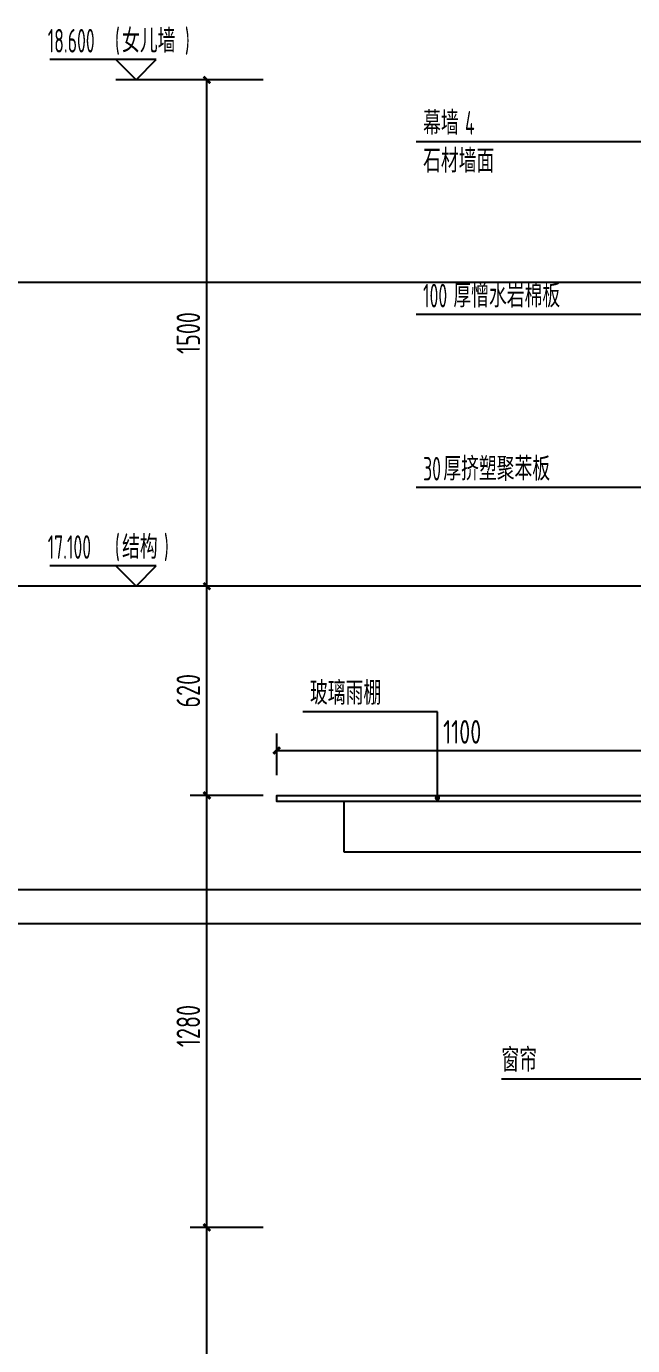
# Model space of a CAD drawing. Extents: x 198753 to 882193, y -399300 to 132460.
# Drawn here: x 409863 to 411660, y -62995 to -59086 of the extents above; entities that cross this region are included whole.
import ezdxf

# ---------------------------------------------------------------- set-up
doc = ezdxf.new("R2010")
doc.units = 0
doc.header["$LTSCALE"] = 1000
doc.header["$MEASUREMENT"] = 0
for name, color, linetype in [('00-图签', 7, 'Continuous'), ('01-标注_尺寸', 124, 'Continuous'), ('01-标注_标高', 200, 'Continuous'), ('01-标注_符号', 200, 'Continuous'), ('02-TEXT_标注', 130, 'Continuous'), ('A-D-玻璃剖线', 130, 'Continuous'), ('A-SUR_看线', 231, 'Continuous'), ('D_铝板', 181, 'Continuous')]:
    doc.layers.add(name, color=color, linetype=linetype)
doc.layers.add('04-不打印_辅助线', color=165, linetype='Continuous', plot=False)
doc.styles.add('_TCH_DIM', font='ROS1', dxfattribs={"width": 0.8, "bigfont": 'JD'})
doc.styles.add('_TCH_DIM_T3', font='ROS1', dxfattribs={"width": 0.8, "bigfont": 'JD'})
doc.dimstyles.new('_TCH_ARCH&&20', dxfattribs={"dimtxt": 70, "dimasz": 20, "dimexe": 50, "dimexo": 60, "dimgap": 20, "dimtad": 1, "dimdec": 0, "dimzin": 0, "dimdsep": 46, "dimtxsty": '_TCH_DIM_T3', "dimblk": 'ARCHTICK', "dimcen": 0.09, "dimclrt": 4, "dimazin": 2, "dimtfac": 1, "dimtdec": 0, "dimtix": 1, "dimtmove": 2, "dimatfit": 3, "dimfxl": 0, "dimtolj": 1, "dimtzin": 0, "dimarcsym": 0})

# ---------------------------------------------------------------- blocks, each defined once
blk = doc.blocks.new('*U48')
at = {"layer": 'A-D-玻璃剖线'}
blk.add_lwpolyline([(0, -18), (-1100, -18), (-1100, 0), (0, 0)], dxfattribs=at)
at = {"layer": 'D_铝板'}
for p, q in [((300, -18), (-900, -18, 0)), ((-900, -168, 0), (-900, -18)), ((300, -168), (-900, -168, 0))]:
    blk.add_line(p, q, dxfattribs=at)
blk = doc.blocks.new('_ArchTick')
at = {"color": 0, "linetype": 'ByBlock', "const_width": 0.4}
blk.add_lwpolyline([(-0.5, -0.5), (0.5, 0.5)], dxfattribs=at)
blk = doc.blocks.new('*D1654')
at = {"layer": '01-标注_尺寸', "color": 0, "lineweight": -2, "transparency": 16777216}
for p, q in [((410564.7, -59244.9), (410348.1, -59244.9)), ((410398.1, -60744.9), (410398.1, -59244.9)), ((410564.7, -60744.9), (410348.1, -60744.9))]:
    blk.add_line(p, q, dxfattribs=at)
at = {"layer": 'Defpoints', "color": 0, "transparency": 16777216}
for p in [(410398.1, -59244.9), (410624.7, -59244.9), (410624.7, -60744.9)]:
    blk.add_point(p, dxfattribs=at)
at = {"layer": '01-标注_尺寸', "color": 0, "lineweight": -2, "transparency": 16777216, "xscale": 20, "yscale": 20, "zscale": 20}
for p, rotation in [((410398.1, -59244.9), 90), ((410398.1, -60744.9), 270)]:
    blk.add_blockref('_ArchTick', p, dxfattribs=dict(at, rotation=rotation))
at = {"layer": '01-标注_尺寸', "color": 4, "transparency": 16777216, "insert": (410343.1, -59994.9), "char_height": 70, "attachment_point": 5, "rotation": 90, "style": '_TCH_DIM_T3'}
blk.add_mtext('\\A1;1500', dxfattribs=at)
blk = doc.blocks.new('*D1655')
at = {"layer": '01-标注_尺寸', "color": 0, "lineweight": -2, "transparency": 16777216}
for p, q in [((410564.7, -60744.9), (410348.1, -60744.9)), ((410398.1, -61364.9), (410398.1, -60744.9)), ((410564.7, -61364.9), (410348.1, -61364.9))]:
    blk.add_line(p, q, dxfattribs=at)
at = {"layer": 'Defpoints', "color": 0, "transparency": 16777216}
for p in [(410398.1, -60744.9), (410624.7, -60744.9), (410624.7, -61364.9)]:
    blk.add_point(p, dxfattribs=at)
at = {"layer": '01-标注_尺寸', "color": 0, "lineweight": -2, "transparency": 16777216, "xscale": 20, "yscale": 20, "zscale": 20}
for p, rotation in [((410398.1, -60744.9), 90), ((410398.1, -61364.9), 270)]:
    blk.add_blockref('_ArchTick', p, dxfattribs=dict(at, rotation=rotation))
at = {"layer": '01-标注_尺寸', "color": 4, "transparency": 16777216, "insert": (410343.1, -61054.9), "char_height": 70, "attachment_point": 5, "rotation": 90, "style": '_TCH_DIM_T3'}
blk.add_mtext('\\A1;620', dxfattribs=at)
blk = doc.blocks.new('*D1656')
at = {"layer": '01-标注_尺寸', "color": 0, "lineweight": -2, "transparency": 16777216}
for p, q in [((410564.7, -61364.9), (410348.1, -61364.9)), ((410398.1, -62644.9), (410398.1, -61364.9)), ((410564.7, -62644.9), (410348.1, -62644.9))]:
    blk.add_line(p, q, dxfattribs=at)
at = {"layer": 'Defpoints', "color": 0, "transparency": 16777216}
for p in [(410398.1, -61364.9), (410624.7, -61364.9), (410624.7, -62644.9)]:
    blk.add_point(p, dxfattribs=at)
at = {"layer": '01-标注_尺寸', "color": 0, "lineweight": -2, "transparency": 16777216, "xscale": 20, "yscale": 20, "zscale": 20}
for p, rotation in [((410398.1, -61364.9), 90), ((410398.1, -62644.9), 270)]:
    blk.add_blockref('_ArchTick', p, dxfattribs=dict(at, rotation=rotation))
at = {"layer": '01-标注_尺寸', "color": 4, "transparency": 16777216, "insert": (410343.1, -62048.1), "char_height": 70, "attachment_point": 5, "rotation": 90, "style": '_TCH_DIM_T3'}
blk.add_mtext('\\A1;1280', dxfattribs=at)
blk = doc.blocks.new('*D1657')
at = {"layer": '01-标注_尺寸', "color": 0, "lineweight": -2, "transparency": 16777216}
for p, q in [((410564.7, -62644.9), (410348.1, -62644.9)), ((410398.1, -64944.9), (410398.1, -62644.9)), ((410564.7, -64944.9), (410348.1, -64944.9))]:
    blk.add_line(p, q, dxfattribs=at)
at = {"layer": 'Defpoints', "color": 0, "transparency": 16777216}
for p in [(410398.1, -62644.9), (410624.7, -62644.9), (410624.7, -64944.9)]:
    blk.add_point(p, dxfattribs=at)
at = {"layer": '01-标注_尺寸', "color": 0, "lineweight": -2, "transparency": 16777216, "xscale": 20, "yscale": 20, "zscale": 20}
for p, rotation in [((410398.1, -62644.9), 90), ((410398.1, -64944.9), 270)]:
    blk.add_blockref('_ArchTick', p, dxfattribs=dict(at, rotation=rotation))
at = {"layer": '01-标注_尺寸', "color": 4, "transparency": 16777216, "insert": (410343.1, -63917.6), "char_height": 70, "attachment_point": 5, "rotation": 90, "style": '_TCH_DIM_T3'}
blk.add_mtext('\\A1;2300', dxfattribs=at)
blk = doc.blocks.new('*D1664')
at = {"layer": '01-标注_尺寸', "color": 0, "lineweight": -2, "transparency": 16777216}
for p, q in [((410604.9, -61304.9), (410604.9, -61181.6)), ((411704.9, -61304.9), (411704.9, -61181.6)), ((410604.9, -61231.6), (411704.9, -61231.6))]:
    blk.add_line(p, q, dxfattribs=at)
at = {"layer": 'Defpoints', "color": 0, "transparency": 16777216}
for p in [(411704.9, -61231.6), (410604.9, -61364.9), (411704.9, -61364.9)]:
    blk.add_point(p, dxfattribs=at)
at = {"layer": '01-标注_尺寸', "color": 0, "lineweight": -2, "transparency": 16777216, "xscale": 20, "yscale": 20, "zscale": 20, "rotation": 180}
blk.add_blockref('_ArchTick', (410604.9, -61231.6), dxfattribs=at)
at = {"layer": '01-标注_尺寸', "color": 0, "lineweight": -2, "transparency": 16777216, "xscale": 20, "yscale": 20, "zscale": 20}
blk.add_blockref('_ArchTick', (411704.9, -61231.6), dxfattribs=at)
at = {"layer": '01-标注_尺寸', "color": 4, "transparency": 16777216, "insert": (411154.9, -61176.6), "char_height": 70, "attachment_point": 5, "style": '_TCH_DIM_T3'}
blk.add_mtext('\\A1;1100', dxfattribs=at)

msp = doc.modelspace()

# ---------------------------------------------------------------- linework, layer by layer
at = {"layer": '01-标注_标高'}
for p, q in [((410248.1, -59184.9), (409932.3, -59184.9)), ((410188.1, -59244.9), (410128.1, -59184.9)), ((410188.1, -59244.9), (410248.1, -59184.9)), ((410348.1, -59244.9), (410128.1, -59244.9)), ((410248.1, -60684.9), (409932.3, -60684.9)), ((410188.1, -60744.9), (410128.1, -60684.9)), ((410188.1, -60744.9), (410248.1, -60684.9)), ((410348.1, -60744.9), (410128.1, -60744.9))]:
    msp.add_line(p, q, dxfattribs=at)
at = {"layer": '01-标注_符号'}
for p, q in [((411628, -59428.4), (411018, -59428.4)), ((411704.9, -59428.4), (411628, -59428.4)), ((411628, -59940.1), (411018, -59940.1)), ((411956.6, -59940.1), (411628, -59940.1)), ((411704.9, -60453), (411018, -60453)), ((411081.4, -61117.1), (410682.6, -61117.1)), ((411081.4, -61372.3), (411081.4, -61117.1))]:
    msp.add_line(p, q, dxfattribs=at)
at = {"layer": '01-标注_符号', "const_width": 8}
msp.add_lwpolyline([(411081.4, -61376.3, 1), (411081.4, -61368.3, 1)], format="xyb", close=True, dxfattribs=at)
at = {"layer": '01-标注_符号'}
msp.add_lwpolyline([(411271.1, -62204.3), (412201.5, -62204.3)], dxfattribs=at)
at = {"layer": '04-不打印_辅助线', "color": 251}
for p, q in [((418057.9, -60744.9), (338573.5, -60744.9)), ((418057.9, -61744.9), (338573.5, -61744.9))]:
    msp.add_line(p, q, dxfattribs=at)
at = {"layer": 'A-SUR_看线'}
for p, q in [((411704.9, -59844.9), (407932.9, -59844.9)), ((411704.9, -61644.9), (407932.9, -61644.9))]:
    msp.add_line(p, q, dxfattribs=at)

# ---------------------------------------------------------------- block references
at = {"layer": '00-图签'}
msp.add_blockref('*U48', (411704.9, -61364.9), dxfattribs=at)

# ---------------------------------------------------------------- texts
at = {"layer": '02-TEXT_标注', "style": '_TCH_DIM'}
for s, height, width, p in [('18.600', 70, 0.64, (409926.3, -59163.9)), ('(', 70, 0.64, (410125.7, -59163.9)), ('女儿墙', 69.46, 0.8, (410146.6, -59163.9)), (')', 70, 0.64, (410332.9, -59163.9)), ('幕墙', 69.46, 0.8, (411039, -59407.4)), ('4', 70, 0.64, (411163.1, -59407.4)), ('石材墙面', 69.46, 0.8, (411039, -59519.4)), ('100', 70, 0.64, (411039, -59919.1)), ('厚憎水岩棉板', 69.46, 0.8, (411128.6, -59919.1)), ('30', 70, 0.64, (411039, -60432)), ('厚挤塑聚苯板', 69.46, 0.8, (411098.7, -60432)), ('17.100', 70, 0.64, (409926.3, -60663.9)), ('(', 70, 0.64, (410125.7, -60663.9)), ('结构', 69.46, 0.8, (410146.6, -60663.9)), (')', 70, 0.64, (410270.8, -60663.9)), ('玻璃雨棚', 69.46, 0.8, (410703.6, -61096.1)), ('窗帘', 69.46, 0.8, (411271.1, -62183.3))]:
    msp.add_text(s, height=height, dxfattribs=dict(at, width=width)).set_placement(p)

# ---------------------------------------------------------------- dimensions: what is measured, and where the dimension line sits
at = {"layer": '01-标注_尺寸'}
for p1, p2, distance, picture, middle in [((410624.7, -60744.9), (410624.7, -59244.9), 226.6, '*D1654', (410343.1, -59994.9)), ((410624.7, -61364.9), (410624.7, -60744.9), 226.6, '*D1655', (410343.1, -61054.9)), ((410604.9, -61364.9), (411704.9, -61364.9), 133.3, '*D1664', (411154.9, -61176.6))]:
    dim = msp.add_aligned_dim(p1=p1, p2=p2, distance=distance, dimstyle='_TCH_ARCH&&20', dxfattribs=at)
    dim.commit()
    dim.dimension.update_dxf_attribs({"geometry": picture, "text_midpoint": middle})
for base, p1, p2, picture, middle in [((410398.1, -61364.9), (410624.7, -62644.9), (410624.7, -61364.9), '*D1656', (410343.1, -62048.1)), ((410398.1, -62644.9), (410624.7, -64944.9), (410624.7, -62644.9), '*D1657', (410343.1, -63917.6))]:
    dim = msp.add_linear_dim(base=base, p1=p1, p2=p2, angle=90, dimstyle='_TCH_ARCH&&20', dxfattribs=at)
    dim.commit()
    dim.dimension.update_dxf_attribs({"geometry": picture, "text_midpoint": middle, "dimtype": 161})

doc.saveas('drawing.dxf')
